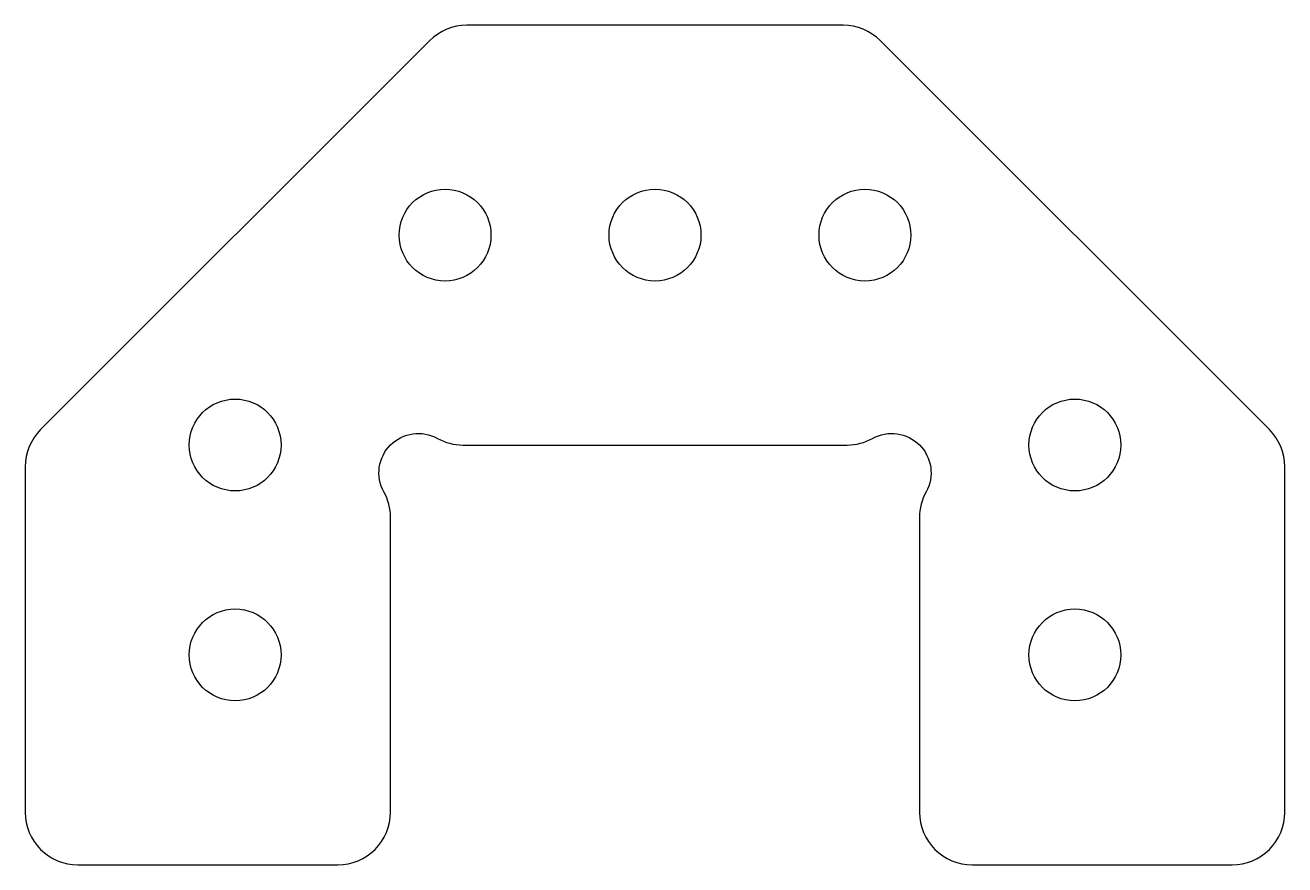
# Model space of a CAD drawing. Header units: inches. Extents: x 0 to 3, y 0 to 2.
import ezdxf

# ---------------------------------------------------------------- set-up
doc = ezdxf.new("R2010")
doc.units = ezdxf.units.IN
doc.layers.get('0').update_dxf_attribs({"linetype": 'CONTINUOUS'})

msp = doc.modelspace()

# ---------------------------------------------------------------- linework, layer by layer
msp.add_lwpolyline([(2.1457, 0.8882, 0.127292), (2.13, 0.8276), (2.13, 0.125, 0.414214), (2.255, 0), (2.875, 0, 0.414214), (3, 0.125), (3, 0.9482, 0.198912), (2.9634, 1.0366), (2.0366, 1.9634, 0.198912), (1.9482, 2), (1.0518, 2, 0.198912), (0.9634, 1.9634), (0.0366, 1.0366, 0.198912), (0, 0.9482), (0, 0.125, 0.414214), (0.125, 0), (0.745, 0, 0.414214), (0.87, 0.125), (0.87, 0.8276, 0.127292), (0.8543, 0.8882, -0.753789), (0.9818, 1.0157, 0.127292), (1.0424, 1), (1.9576, 1, 0.127292), (2.0182, 1.0157, -0.753789)], format="xyb", close=True)
for centre in [(1, 1.5), (1.5, 1.5), (2, 1.5), (0.5, 1), (2.5, 1), (0.5, 0.5), (2.5, 0.5)]:
    msp.add_circle(centre, 0.1094)

doc.saveas('drawing.dxf')
